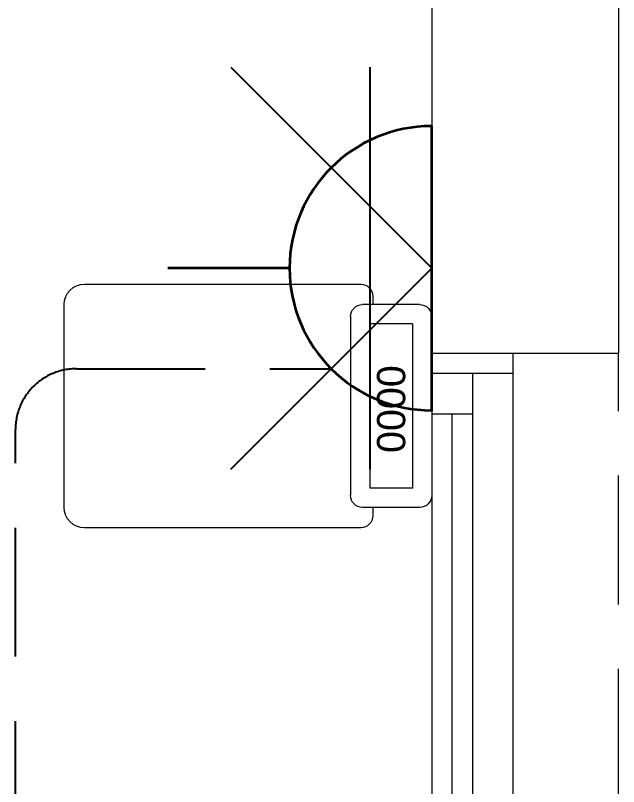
# Model space of a CAD drawing. Header units: inches. Extents: x -12418 to 57169, y -29325 to 19878.
# Drawn here: x 48305 to 49048, y -4624 to -3675 of the extents above; entities that cross this region are included whole.
import ezdxf
from ezdxf.enums import TextEntityAlignment as Align

# ---------------------------------------------------------------- set-up
doc = ezdxf.new("R2010")
doc.units = ezdxf.units.IN
doc.header["$LTSCALE"] = 25
doc.header["$MEASUREMENT"] = 0
for name, pattern in [('00-Ground Floor$0$HIDDEN', [9.525, 6.35, -3.175]), ('DASHDOT', [25.4, 12.7, -6.35, 0, -6.35]), ('HIDDEN', [9.525, 6.35, -3.175])]:
    doc.linetypes.add(name, pattern=pattern)
doc.layers.get('0').update_dxf_attribs({"color": 8})
doc.layers.get('Defpoints').update_dxf_attribs({"color": 8})
for name, color, linetype, lineweight in [('00-Ground Floor$0$Aluminum', 251, 'Continuous', 5), ('00-Ground Floor$0$LOADING', 253, 'Continuous', 5), ('00-Ground Floor$0$Proj', 251, 'Continuous', 5), ('00-Ground Floor$0$Walls', 251, 'Continuous', 5), ('E-LITE-CLNG-CNDT', 6, 'DASHDOT', 35), ('E-LITE-EXIT-NUMB', 6, 'Continuous', 25), ('E-POWR-FLOR-CNDT', 6, 'HIDDEN', 25), ('E-POWR-WALL @ 100', 4, 'Continuous', 35)]:
    doc.layers.add(name, color=color, linetype=linetype, lineweight=lineweight)
doc.styles.add('00-Ground Floor$0$Standard', font='arial.ttf')
doc.styles.add('DC_Simplex', font='SIMPLEX.shx', dxfattribs={"width": 0.7})

# ---------------------------------------------------------------- blocks, each defined once
blk = doc.blocks.new('00-Ground Floor$0$HF13461A-P')
at = {"layer": '00-Ground Floor$0$LOADING'}
for p, q in [((0.25794, 0.45028), (0.03794, 0.45028)), ((0.02294, 0.43528), (0.02294, 0.36528)), ((0.27294, 0.43528), (0.27294, 0.36528)), ((0.24927, 0.42662), (0.0466, 0.42662)), ((0.0466, 0.42662), (0.0466, 0.37395)), ((0.24927, 0.42662), (0.24927, 0.37395)), ((0.02294, 0.37783), (0.01294, 0.37783)), ((0.24927, 0.37395), (0.0466, 0.37395)), ((0.28294, 0.37783), (0.27294, 0.37783)), ((-0.00206, 0.36283), (-0.00206, 0.02283)), ((0.29794, 0.02283), (0.29794, 0.36283)), ((0.25794, 0.35028), (0.03794, 0.35028)), ((0.02294, -0.00217), (0.27294, -0.00217))]:
    blk.add_line(p, q, dxfattribs=at)
for centre, radius, start, end in [((0.03794, 0.43528), 0.015, 90, 180), ((0.25794, 0.43528), 0.015, 0, 90), ((0.01294, 0.36283), 0.015, 90, 180), ((0.28294, 0.36283), 0.015, 0, 90), ((0.03794, 0.36528), 0.015, 180, 270), ((0.25794, 0.36528), 0.015, 270, 0), ((0.02294, 0.02283), 0.025, 180, 270), ((0.27294, 0.02283), 0.025, 270, 0)]:
    blk.add_arc(centre, radius, start, end, dxfattribs=at)
at = {"layer": '00-Ground Floor$0$LOADING', "style": '00-Ground Floor$0$Standard'}
blk.add_text('0000', height=0.034767, dxfattribs=at).set_placement((0.09007, 0.3829))
blk = doc.blocks.new('00-Ground Floor')
at = {"layer": '00-Ground Floor$0$Aluminum'}
for p, q in [((48817.93, -4090.82, 0), (48817.93, -5590.82, 0)), ((48917.93, -4090.82, 0), (48917.93, -5590.82, 0)), ((48917.93, -4115.82, 0), (48817.93, -4115.82, 0)), ((48867.93, -4115.82, 0), (48867.93, -5565.82, 0)), ((48867.93, -4165.82, 0), (48817.93, -4165.82, 0)), ((48842.93, -5515.82, 0), (48842.93, -4165.82, 0))]:
    blk.add_line(p, q, dxfattribs=at)
at = {"layer": '00-Ground Floor$0$Proj', "linetype": '00-Ground Floor$0$HIDDEN'}
blk.add_line((49047.93, -5590.82, 0), (49047.93, -4090.82, 0), dxfattribs=at)
at = {"layer": '00-Ground Floor$0$Walls'}
for p, q in [((49047.93, -2747.43, 0), (49047.93, -4090.82, 0)), ((48817.93, -2847.43, 0), (48817.93, -4090.82, 0)), ((48817.93, -4090.82, 0), (49047.93, -4090.82, 0))]:
    blk.add_line(p, q, dxfattribs=at)
at = {"layer": '00-Ground Floor$0$LOADING', "lineweight": 0, "xscale": -1000, "yscale": 1000, "zscale": 1000, "rotation": 270}
blk.add_blockref('00-Ground Floor$0$HF13461A-P', (48367.64, -4303.71, 0), dxfattribs=at)
blk = doc.blocks.new('*U30')
blk.add_line((0, 1.75), (0, 3.25))
blk.add_lwpolyline([(1.75, 0, 1), (-1.75, 0)], format="xyb", close=True)
at = {"layer": 'Defpoints'}
for p, q in [((-2.4749, 2.4749), (0, 0)), ((2.4749, 2.4749), (0, 0)), ((-2.4749, 0.7582), (2.4749, 0.7582))]:
    blk.add_line(p, q, dxfattribs=at)
at = {"layer": 'E-LITE-EXIT-NUMB', "style": 'DC_Simplex', "width": 0.7, "flags": 8}
blk.add_attdef('TYPE', text='', height=2, rotation=360, dxfattribs=at).set_placement((-2.682, 5.2383), align=Align.RIGHT)
blk.add_attdef('CIRCUIT', (2.682, 5.2383), '', height=2, rotation=360, dxfattribs=at)

msp = doc.modelspace()

# ---------------------------------------------------------------- linework, layer by layer
at = {"layer": 'E-POWR-FLOR-CNDT', "elevation": 0}
msp.add_lwpolyline([(48694.19, -5968.11), (48380.49, -5968.11, -0.414214), (48305.49, -5893.11), (48305.49, -4184.93, -0.414214), (48380.49, -4109.93), (48694.19, -4109.93)], format="xyb", dxfattribs=at)

# ---------------------------------------------------------------- block references
at = {"layer": 'E-LITE-CLNG-CNDT'}
msp.add_blockref('00-Ground Floor', (0, 0), dxfattribs=at)
at = {"layer": 'E-POWR-WALL @ 100', "xscale": 100, "yscale": 100, "zscale": 100, "rotation": 90.00000000000001}
msp.add_blockref('*U30', (48817.93, -3986.18, 0), dxfattribs=at)

doc.saveas('drawing.dxf')
